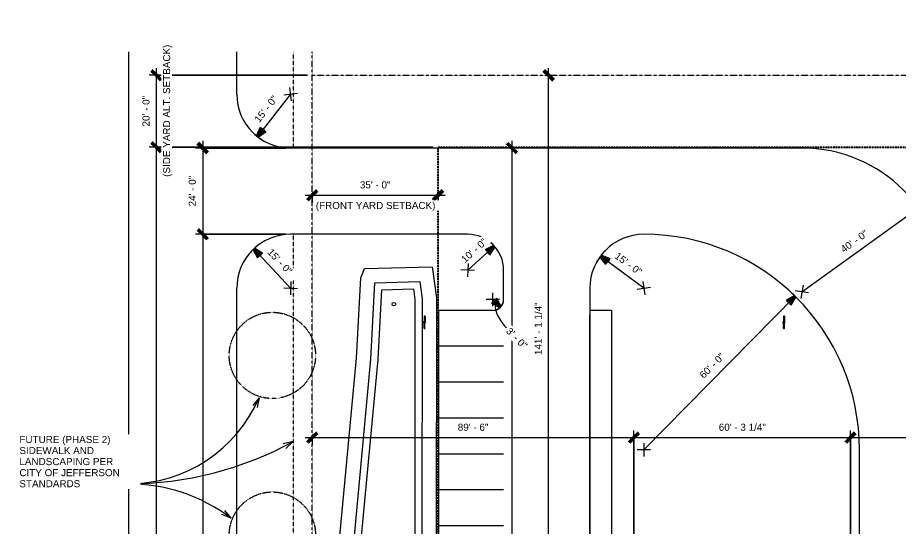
# Model space of a CAD drawing. Header units: inches. Extents: x 1 to 27263, y -26002 to 5769.
# Drawn here: x 20001 to 22941, y -20705 to -19005 of the extents above; entities that cross this region are included whole.
import ezdxf

# ---------------------------------------------------------------- set-up
doc = ezdxf.new("R2010")
doc.units = ezdxf.units.IN
doc.header["$MEASUREMENT"] = 0
for name, pattern in [('Center 1_4_', [0.53125, 0.25, -0.09375, 0.09375, -0.09375]), ('Dash', [0.25, 0.125, -0.125]), ('Hidden', [0.28125, 0.1875, -0.09375]), ('Hidden 1_8_', [0.1875, 0.125, -0.0625])]:
    doc.linetypes.add(name, pattern=pattern)
for name, color, linetype, lineweight in [('A-ANNO-DIMS', 211, 'Continuous', 9), ('A-ANNO-DIMS-256', 211, 'Continuous', 9), ('A-DETL-HDLN', 90, 'Hidden 1_8_', 9), ('A-PROP-SBCK', 71, 'Hidden', 25), ('BMP', 80, 'Continuous', 9), ('Conc', 7, 'Continuous', 9), ('E-LITE-EQPM', 33, 'Continuous', 9), ('E-LITE-EQPM-HDLN', 30, 'Dash', 9), ('EOP-EX', 125, 'Continuous', 9), ('EOP-PR', 4, 'Continuous', 9), ('G-ANNO-TEXT', 231, 'Continuous', 9), ('PAINT', 190, 'Continuous', 9), ('PROP', 3, 'Center 1_4_', 9)]:
    doc.layers.add(name, color=color, linetype=linetype, lineweight=lineweight)
doc.styles.add('Arial_1', font='arial.ttf', dxfattribs={"height": 23.60479})
doc.dimstyles.new('Arrow_-_3_32__Arial', dxfattribs={"dimscale": 12, "dimtxt": 24, "dimasz": 2.666667, "dimexe": 2, "dimexo": 0, "dimgap": 1.333333, "dimtad": 1, "dimjust": 3, "dimdec": 5, "dimrnd": 0.03125, "dimzin": 1, "dimdsep": 46, "dimlunit": 4, "dimtxsty": 'Arial_1', "dimblk1": 'OPEN30', "dimblk2": 'OPEN30', "dimsah": 1, "dimcen": 0.09, "dimazin": 0, "dimtfac": 1, "dimtdec": 4, "dimtix": 1, "dimtmove": 0, "dimatfit": 2, "dimfxl": 1, "dimtvp": 1, "dimtfill": 1, "dimfrac": 2, "dimtolj": 1, "dimtzin": 0, "dimarcsym": 2})
doc.dimstyles.new('Arrow_-_3_32__Arial_1', dxfattribs={"dimscale": 12, "dimtxt": 24, "dimasz": 2.666667, "dimexe": 2, "dimexo": 0, "dimgap": 1.333333, "dimtad": 1, "dimjust": 3, "dimdec": 5, "dimrnd": 0.03125, "dimzin": 1, "dimdsep": 46, "dimlunit": 4, "dimtxsty": 'Arial_1', "dimblk1": 'OPEN30', "dimblk2": 'OPEN30', "dimsah": 1, "dimcen": 0.09, "dimazin": 0, "dimtfac": 1, "dimtdec": 4, "dimtix": 1, "dimtmove": 0, "dimatfit": 2, "dimfxl": 1, "dimtvp": 1, "dimtfill": 1, "dimfrac": 2, "dimtolj": 1, "dimtzin": 0, "dimarcsym": 2})
doc.dimstyles.new('Linear_-_3_32__Arial_1', dxfattribs={"dimscale": 12, "dimtxt": 24, "dimasz": 2.666667, "dimexe": 2, "dimexo": 1.333333, "dimgap": 1.333333, "dimtad": 1, "dimrnd": 0.25, "dimzin": 1, "dimdsep": 46, "dimlunit": 4, "dimtxsty": 'Arial_1', "dimblk1": 'OBLIQUE', "dimblk2": 'OBLIQUE', "dimsah": 1, "dimcen": 0.09, "dimdle": 2, "dimazin": 0, "dimtfac": 1, "dimtdec": 4, "dimtix": 1, "dimtmove": 0, "dimatfit": 3, "dimfxl": 1, "dimtvp": 1, "dimtfill": 1, "dimfrac": 2, "dimtolj": 1, "dimtzin": 0, "dimarcsym": 2})

# ---------------------------------------------------------------- blocks, each defined once
blk = doc.blocks.new('Lighting-Street_Cooper_Navion-Lumark_4-6-LED-Squares - The Caretaker LED-964008-Site Plan - Phase 1')
at = {"layer": 'E-LITE-EQPM'}
blk.add_line((-1.7, -10.7), (1.6, -10.7), dxfattribs=at)
blk.add_circle((0, -32.4), 3, dxfattribs=at)
at = {"layer": 'E-LITE-EQPM-HDLN'}
for p, q in [((-1.5, -10.7), (-1.5, -29.9)), ((1.5, -10.7), (1.5, -29.9))]:
    blk.add_line(p, q, dxfattribs=at)
blk = doc.blocks.new('DIMBLOCK35-Site Plan - Phase 1')
at = {"layer": 'A-ANNO-DIMS-256', "lineweight": 50}
for p, q in [((21651.2, -19441.1), (21635.2, -19425.1)), ((21651.2, -19441.1), (21667.2, -19457.1)), ((21651.2, -23103.1), (21635.2, -23087.1)), ((21651.2, -23103.1), (21667.2, -23119.1))]:
    blk.add_line(p, q, dxfattribs=at)
at = {"layer": 'A-ANNO-DIMS-256'}
for p, q in [((21651.2, -19417.1), (21651.2, -23103.1)), ((21657.9, -19441.1), (21627.2, -19441.1)), ((21651.2, -19441.1), (21657.9, -19441.1)), ((22015.2, -23103.1), (21627.2, -23103.1)), ((21651.2, -23103.1), (22015.2, -23103.1))]:
    blk.add_line(p, q, dxfattribs=at)
at = {"layer": 'A-ANNO-DIMS-256', "color": 0, "insert": (21604.6, -21332.1), "char_height": 23.6, "width": 144, "attachment_point": 1, "rotation": 90, "line_spacing_factor": 0.938532, "style": 'Arial_1', "bg_fill": 3, "box_fill_scale": 1.25, "bg_fill_color": 0, "bg_fill_transparency": 0}
blk.add_mtext('305\' - 2"', dxfattribs=at)
blk = doc.blocks.new('_Oblique')
at = {"color": 0, "linetype": 'ByBlock', "lineweight": -2}
blk.add_line((-0.5, -0.5), (0.5, 0.5), dxfattribs=at)
blk = doc.blocks.new('DIMBLOCK37-Site Plan - Phase 1')
at = {"layer": 'A-ANNO-DIMS-256', "lineweight": 50}
for p, q in [((20618.5, -19441.1), (20602.5, -19425.1)), ((20618.5, -19441.1), (20634.5, -19457.1)), ((20618.5, -19729.1), (20602.5, -19713.1)), ((20618.5, -19729.1), (20634.5, -19745.1))]:
    blk.add_line(p, q, dxfattribs=at)
at = {"layer": 'A-ANNO-DIMS-256'}
for p, q in [((20618.5, -19417.1), (20618.5, -19729.1)), ((20896.2, -19441.1), (20594.5, -19441.1)), ((20618.5, -19441.1), (20896.2, -19441.1)), ((20896.2, -19729.1), (20594.5, -19729.1)), ((20618.5, -19729.1), (20896.2, -19729.1))]:
    blk.add_line(p, q, dxfattribs=at)
at = {"layer": 'A-ANNO-DIMS-256', "color": 0, "insert": (20571.9, -19636), "char_height": 23.6, "width": 122.289, "attachment_point": 1, "rotation": 90, "line_spacing_factor": 0.938532, "style": 'Arial_1', "bg_fill": 3, "box_fill_scale": 1.25, "bg_fill_color": 0, "bg_fill_transparency": 0}
blk.add_mtext('24\' - 0"', dxfattribs=at)
blk = doc.blocks.new('DIMBLOCK38-Site Plan - Phase 1')
at = {"layer": 'A-ANNO-DIMS-256'}
for p, q in [((20896.2, -19729.1), (20594.5, -19729.1)), ((20618.5, -19729.1), (20618.5, -23103.1)), ((20618.5, -19729.1), (20896.2, -19729.1)), ((20896.2, -23103.1), (20594.5, -23103.1)), ((20618.5, -23103.1), (20896.2, -23103.1))]:
    blk.add_line(p, q, dxfattribs=at)
at = {"layer": 'A-ANNO-DIMS-256', "lineweight": 50}
for p, q in [((20618.5, -19729.1), (20602.5, -19713.1)), ((20618.5, -19729.1), (20634.5, -19745.1)), ((20618.5, -23103.1), (20602.5, -23087.1)), ((20618.5, -23103.1), (20634.5, -23119.1))]:
    blk.add_line(p, q, dxfattribs=at)
at = {"layer": 'A-ANNO-DIMS-256', "color": 0, "insert": (20571.9, -21476.1), "char_height": 23.6, "width": 144, "attachment_point": 1, "rotation": 90, "line_spacing_factor": 0.938532, "style": 'Arial_1', "bg_fill": 3, "box_fill_scale": 1.25, "bg_fill_color": 0, "bg_fill_transparency": 0}
blk.add_mtext('281\' - 2"', dxfattribs=at)
blk = doc.blocks.new('DIMBLOCK45-Site Plan - Phase 1')
at = {"layer": 'A-ANNO-DIMS-256'}
for p, q in [((20912.2, -19909.1), (20789.1, -19777.8)), ((20913, -19886.5), (20911.5, -19931.7)), ((20889.6, -19908.4), (20934.9, -19909.8))]:
    blk.add_line(p, q, dxfattribs=at)
at = {"layer": 'A-ANNO-DIMS-256', "lineweight": 50}
for q in [(20817.2, -19795.3), (20804.7, -19807)]:
    blk.add_line((20789.1, -19777.8), q, dxfattribs=at)
at = {"layer": 'A-ANNO-DIMS-256'}
blk.add_arc((20912.2, -19909.1), 180, 125.5285, 140.8074, dxfattribs=at)
at = {"layer": 'A-ANNO-DIMS-256', "color": 0, "insert": (20849.8, -19774.4), "char_height": 23.6, "width": 122.289, "attachment_point": 1, "rotation": 313.168, "line_spacing_factor": 0.938532, "style": 'Arial_1', "bg_fill": 3, "box_fill_scale": 1.25, "bg_fill_color": 0, "bg_fill_transparency": 0}
blk.add_mtext('15\' - 0"', dxfattribs=at)
blk = doc.blocks.new('_Open30')
at = {"color": 0, "linetype": 'ByBlock', "lineweight": -2}
for p, q in [((-1, 0.268), (0, 0)), ((0, 0), (-1, -0.268)), ((0, 0), (-1, 0))]:
    blk.add_line(p, q, dxfattribs=at)
blk = doc.blocks.new('DIMBLOCK46-Site Plan - Phase 1')
at = {"layer": 'A-ANNO-DIMS-256'}
for p, q in [((20889.8, -19263.9), (20934.7, -19258.3)), ((20915, -19283.5), (20909.5, -19238.6)), ((20912.2, -19261.1), (20801.5, -19403))]:
    blk.add_line(p, q, dxfattribs=at)
at = {"layer": 'A-ANNO-DIMS-256', "lineweight": 50}
for q in [(20814.4, -19372.5), (20828, -19383.1)]:
    blk.add_line((20801.5, -19403), q, dxfattribs=at)
at = {"layer": 'A-ANNO-DIMS-256'}
blk.add_arc((20912.2, -19261.1), 180, 224.4056, 239.6845, dxfattribs=at)
at = {"layer": 'A-ANNO-DIMS-256', "color": 0, "insert": (20788.8, -19343.6), "char_height": 23.6, "width": 122.289, "attachment_point": 1, "rotation": 52.0451, "line_spacing_factor": 0.938532, "style": 'Arial_1', "bg_fill": 3, "box_fill_scale": 1.25, "bg_fill_color": 0, "bg_fill_transparency": 0}
blk.add_mtext('15\' - 0"', dxfattribs=at)
blk = doc.blocks.new('DIMBLOCK47-Site Plan - Phase 1')
at = {"layer": 'A-ANNO-DIMS-256'}
for p, q in [((22091.2, -20449.1), (22596.2, -19935.9)), ((22091.1, -20426.5), (22091.4, -20471.7)), ((22113.9, -20448.9), (22068.6, -20449.3))]:
    blk.add_line(p, q, dxfattribs=at)
at = {"layer": 'A-ANNO-DIMS-256', "lineweight": 50}
for q in [(22567.7, -19952.7), (22579.9, -19964.7)]:
    blk.add_line((22596.2, -19935.9), q, dxfattribs=at)
at = {"layer": 'A-ANNO-DIMS-256'}
blk.add_arc((22091.2, -20449.1), 720, 43.5506, 47.3703, dxfattribs=at)
at = {"layer": 'A-ANNO-DIMS-256', "color": 0, "insert": (22274.8, -20196.1), "char_height": 23.6, "width": 122.289, "attachment_point": 1, "rotation": 45.4605, "line_spacing_factor": 0.938532, "style": 'Arial_1', "bg_fill": 3, "box_fill_scale": 1.25, "bg_fill_color": 0, "bg_fill_transparency": 0}
blk.add_mtext('60\' - 0"', dxfattribs=at)
blk = doc.blocks.new('DIMBLOCK48-Site Plan - Phase 1')
at = {"layer": 'A-ANNO-DIMS-256'}
for p, q in [((22619.2, -19921.1), (23008.7, -19640.5)), ((22622.9, -19898.8), (22615.6, -19943.4)), ((22641.6, -19924.7), (22596.9, -19917.5))]:
    blk.add_line(p, q, dxfattribs=at)
at = {"layer": 'A-ANNO-DIMS-256', "lineweight": 50}
for q in [(22977.7, -19652.2), (22987.7, -19666.2)]:
    blk.add_line((23008.7, -19640.5), q, dxfattribs=at)
at = {"layer": 'A-ANNO-DIMS-256'}
blk.add_arc((22619.2, -19921.1), 480, 32.9082, 38.6378, dxfattribs=at)
at = {"layer": 'A-ANNO-DIMS-256', "color": 0, "insert": (22745.4, -19772.7), "char_height": 23.6, "width": 122.289, "attachment_point": 1, "rotation": 35.773, "line_spacing_factor": 0.938532, "style": 'Arial_1', "bg_fill": 3, "box_fill_scale": 1.25, "bg_fill_color": 0, "bg_fill_transparency": 0}
blk.add_mtext('40\' - 0"', dxfattribs=at)
blk = doc.blocks.new('DIMBLOCK54-Site Plan - Phase 1')
at = {"layer": 'A-ANNO-DIMS-256', "lineweight": 50}
for p, q in [((20464, -19438.2), (20448, -19422.2)), ((20464, -19438.2), (20480, -19454.2)), ((20464, -23518.2), (20448, -23502.2)), ((20464, -23518.2), (20480, -23534.2))]:
    blk.add_line(p, q, dxfattribs=at)
at = {"layer": 'A-ANNO-DIMS-256'}
for p, q in [((21388.2, -19438.2), (20440, -19438.2)), ((20464, -23542.2), (20464, -19438.2)), ((20464, -19438.2), (21388.2, -19438.2)), ((20968.2, -23518.2), (20440, -23518.2)), ((20464, -23518.2), (20968.2, -23518.2))]:
    blk.add_line(p, q, dxfattribs=at)
at = {"layer": 'A-ANNO-DIMS-256', "color": 0, "insert": (20417.4, -21538.2), "char_height": 23.6, "width": 144, "attachment_point": 1, "rotation": 90, "line_spacing_factor": 0.938532, "style": 'Arial_1', "bg_fill": 3, "box_fill_scale": 1.25, "bg_fill_color": 0, "bg_fill_transparency": 0}
blk.add_mtext('340\' - 0"', dxfattribs=at)
blk = doc.blocks.new('DIMBLOCK55-Site Plan - Phase 1')
at = {"layer": 'A-ANNO-DIMS-256'}
for p, q in [((20968.2, -19198.2), (20440, -19198.2)), ((20464, -19438.2), (20464, -19174.2)), ((20464, -19198.2), (20968.2, -19198.2)), ((21388.2, -19438.2), (20440, -19438.2)), ((20464, -19438.2), (21388.2, -19438.2))]:
    blk.add_line(p, q, dxfattribs=at)
at = {"layer": 'A-ANNO-DIMS-256', "lineweight": 50}
for p, q in [((20464, -19198.2), (20448, -19182.2)), ((20464, -19198.2), (20480, -19214.2)), ((20464, -19438.2), (20448, -19422.2)), ((20464, -19438.2), (20480, -19454.2))]:
    blk.add_line(p, q, dxfattribs=at)
at = {"layer": 'A-ANNO-DIMS-256', "color": 0, "insert": (20417.4, -19369.1), "char_height": 23.6, "width": 122.289, "attachment_point": 1, "rotation": 90, "line_spacing_factor": 0.938532, "style": 'Arial_1', "bg_fill": 3, "box_fill_scale": 1.25, "bg_fill_color": 0, "bg_fill_transparency": 0}
blk.add_mtext('20\' - 0"', dxfattribs=at)
at = {"layer": 'A-ANNO-DIMS-256', "color": 0, "insert": (20486.3, -19537.3), "char_height": 23.605, "width": 525.932, "attachment_point": 1, "rotation": 90, "line_spacing_factor": 0.938532, "style": 'Arial_1', "bg_fill": 3, "box_fill_scale": 1.25, "bg_fill_color": 0, "bg_fill_transparency": 0}
blk.add_mtext('(SIDE YARD ALT. SETBACK)', dxfattribs=at)
blk = doc.blocks.new('DIMBLOCK64-Site Plan - Phase 1')
at = {"layer": 'A-ANNO-DIMS-256'}
for p, q in [((22091.2, -19909.1), (21946.6, -19802)), ((22068.9, -19912.4), (22113.6, -19905.8)), ((22087.9, -19886.7), (22094.6, -19931.5))]:
    blk.add_line(p, q, dxfattribs=at)
at = {"layer": 'A-ANNO-DIMS-256', "lineweight": 50}
for q in [(21977.4, -19814.1), (21967.2, -19827.9)]:
    blk.add_line((21946.6, -19802), q, dxfattribs=at)
at = {"layer": 'A-ANNO-DIMS-256'}
blk.add_arc((22091.2, -19909.1), 180, 135.8349, 151.1137, dxfattribs=at)
at = {"layer": 'A-ANNO-DIMS-256', "color": 0, "insert": (22005.7, -19787.7), "char_height": 23.6, "width": 122.289, "attachment_point": 1, "rotation": 323.4743, "line_spacing_factor": 0.938532, "style": 'Arial_1', "bg_fill": 3, "box_fill_scale": 1.25, "bg_fill_color": 0, "bg_fill_transparency": 0}
blk.add_mtext('15\' - 0"', dxfattribs=at)
blk = doc.blocks.new('DIMBLOCK65-Site Plan - Phase 1')
at = {"layer": 'A-ANNO-DIMS-256'}
for p, q in [((21503.2, -19849.1), (21592.2, -19768.6)), ((21525.8, -19850.2), (21480.6, -19847.9)), ((21504.4, -19826.5), (21502.1, -19871.7))]:
    blk.add_line(p, q, dxfattribs=at)
at = {"layer": 'A-ANNO-DIMS-256', "lineweight": 50}
for q in [(21562.8, -19783.7), (21574.3, -19796.4)]:
    blk.add_line((21592.2, -19768.6), q, dxfattribs=at)
at = {"layer": 'A-ANNO-DIMS-256'}
blk.add_arc((21503.2, -19849.1), 120, 30.6592, 53.5775, dxfattribs=at)
at = {"layer": 'A-ANNO-DIMS-256', "color": 0, "insert": (21478.7, -19808.4), "char_height": 23.6, "width": 122.289, "attachment_point": 1, "rotation": 42.1183, "line_spacing_factor": 0.938532, "style": 'Arial_1', "bg_fill": 3, "box_fill_scale": 1.25, "bg_fill_color": 0, "bg_fill_transparency": 0}
blk.add_mtext('10\' - 0"', dxfattribs=at)
blk = doc.blocks.new('DIMBLOCK66-Site Plan - Phase 1')
at = {"layer": 'A-ANNO-DIMS-256'}
for p, q in [((21587.2, -19969.7), (21587.2, -19924.5)), ((21609.9, -19947.1), (21564.6, -19947.1)), ((21587.2, -19947.1), (21612.7, -19972.6))]:
    blk.add_line(p, q, dxfattribs=at)
at = {"layer": 'A-ANNO-DIMS-256', "lineweight": 50}
for q in [(21584, -19956), (21596.1, -19943.9)]:
    blk.add_line((21612.7, -19972.6), q, dxfattribs=at)
at = {"layer": 'A-ANNO-DIMS-256'}
blk.add_arc((21587.2, -19947.1), 36, 276.7682, 353.1626, dxfattribs=at)
blk.add_ellipse((21661.9, -20021.8), major_axis=(-61.9, 62), ratio=0.396032, start_param=0, end_param=1.570796, dxfattribs=at)
at = {"layer": 'A-ANNO-DIMS-256', "color": 0, "insert": (21645.9, -20037.8), "char_height": 23.6, "width": 100.578, "attachment_point": 1, "rotation": 314.9654, "line_spacing_factor": 0.938532, "style": 'Arial_1', "bg_fill": 3, "box_fill_scale": 1.25, "bg_fill_color": 0, "bg_fill_transparency": 0}
blk.add_mtext('3\' - 0"', dxfattribs=at)
blk = doc.blocks.new('DIMBLOCK80-Site Plan - Phase 1')
at = {"layer": 'A-ANNO-DIMS-256', "lineweight": 50}
for p, q in [((20984.2, -20408.3), (21000.2, -20392.3)), ((22058.1, -20408.3), (22074.1, -20392.3)), ((20984.2, -20408.3), (20968.2, -20424.3)), ((22058.1, -20408.3), (22042.1, -20424.3))]:
    blk.add_line(p, q, dxfattribs=at)
at = {"layer": 'A-ANNO-DIMS-256'}
for p, q in [((20984.2, -20401.7), (20984.2, -20432.3)), ((20984.2, -20408.3), (20984.2, -20401.7)), ((22058.1, -20883.6), (22058.1, -20384.3)), ((20960.2, -20408.3), (22058.1, -20408.3)), ((22058.1, -20408.3), (22058.1, -20883.6))]:
    blk.add_line(p, q, dxfattribs=at)
at = {"layer": 'A-ANNO-DIMS-256', "color": 0, "insert": (21470.2, -20361.7), "char_height": 23.6, "width": 122.289, "attachment_point": 1, "line_spacing_factor": 0.938532, "style": 'Arial_1', "bg_fill": 3, "box_fill_scale": 1.25, "bg_fill_color": 0, "bg_fill_transparency": 0}
blk.add_mtext('89\' - 6"', dxfattribs=at)
blk = doc.blocks.new('DIMBLOCK81-Site Plan - Phase 1')
at = {"layer": 'A-ANNO-DIMS-256'}
for p, q in [((22058.1, -20883.6), (22058.1, -20384.3)), ((22781.4, -20883.6), (22781.4, -20384.3)), ((22058.1, -20408.3), (22781.4, -20408.3)), ((22058.1, -20408.3), (22058.1, -20883.6)), ((22781.4, -20408.3), (22781.4, -20883.6))]:
    blk.add_line(p, q, dxfattribs=at)
at = {"layer": 'A-ANNO-DIMS-256', "lineweight": 50}
for p, q in [((22058.1, -20408.3), (22074.1, -20392.3)), ((22781.4, -20408.3), (22797.4, -20392.3)), ((22058.1, -20408.3), (22042.1, -20424.3)), ((22781.4, -20408.3), (22765.4, -20424.3))]:
    blk.add_line(p, q, dxfattribs=at)
at = {"layer": 'A-ANNO-DIMS-256', "color": 0, "insert": (22341.5, -20361.7), "char_height": 23.605, "width": 187.865, "attachment_point": 1, "line_spacing_factor": 0.938532, "style": 'Arial_1', "bg_fill": 3, "box_fill_scale": 1.25, "bg_fill_color": 0, "bg_fill_transparency": 0}
blk.add_mtext('60\' - 3 1/4"', dxfattribs=at)
blk = doc.blocks.new('DIMBLOCK82-Site Plan - Phase 1')
at = {"layer": 'A-ANNO-DIMS-256'}
for p, q in [((22781.4, -20883.6), (22781.4, -20384.3)), ((26281.4, -21112.4), (26281.4, -20384.3)), ((22781.4, -20408.3), (26281.4, -20408.3)), ((22781.4, -20408.3), (22781.4, -20883.6)), ((26281.4, -20408.3), (26281.4, -21112.4))]:
    blk.add_line(p, q, dxfattribs=at)
at = {"layer": 'A-ANNO-DIMS-256', "lineweight": 50}
for p, q in [((22781.4, -20408.3), (22797.4, -20392.3)), ((26281.4, -20408.3), (26297.4, -20392.3)), ((22781.4, -20408.3), (22765.4, -20424.3)), ((26281.4, -20408.3), (26265.4, -20424.3))]:
    blk.add_line(p, q, dxfattribs=at)
at = {"layer": 'A-ANNO-DIMS-256', "color": 0, "insert": (24471.4, -20361.7), "char_height": 23.6, "width": 144, "attachment_point": 1, "line_spacing_factor": 0.938532, "style": 'Arial_1', "bg_fill": 3, "box_fill_scale": 1.25, "bg_fill_color": 0, "bg_fill_transparency": 0}
blk.add_mtext('291\' - 8"', dxfattribs=at)
blk = doc.blocks.new('DIMBLOCK86-Site Plan - Phase 1')
at = {"layer": 'A-ANNO-DIMS-256', "lineweight": 50}
for p, q in [((21773.6, -19198.2), (21757.6, -19182.2)), ((21773.6, -19198.2), (21789.6, -19214.2)), ((21773.6, -20891.6), (21757.6, -20875.6)), ((21773.6, -20891.6), (21789.6, -20907.6))]:
    blk.add_line(p, q, dxfattribs=at)
at = {"layer": 'A-ANNO-DIMS-256'}
for p, q in [((21766.9, -19198.2), (21797.6, -19198.2)), ((21773.6, -19198.2), (21766.9, -19198.2)), ((21773.6, -20891.6), (21773.6, -19174.2)), ((22048.2, -20891.6), (21749.6, -20891.6)), ((21773.6, -20891.6), (22048.2, -20891.6))]:
    blk.add_line(p, q, dxfattribs=at)
at = {"layer": 'A-ANNO-DIMS-256', "color": 0, "insert": (21726.9, -20132.2), "char_height": 23.605, "width": 209.575, "attachment_point": 1, "rotation": 90, "line_spacing_factor": 0.938532, "style": 'Arial_1', "bg_fill": 3, "box_fill_scale": 1.25, "bg_fill_color": 0, "bg_fill_transparency": 0}
blk.add_mtext('141\' - 1 1/4"', dxfattribs=at)
blk = doc.blocks.new('DIMBLOCK91-Site Plan - Phase 1')
at = {"layer": 'A-ANNO-DIMS-256'}
for p, q in [((21911.2, -19999.1), (21911.2, -20806.1)), ((21911.2, -20782.1), (21911.2, -19999.1)), ((21407.2, -20775.5), (21407.2, -20806.1)), ((21407.2, -20782.1), (21407.2, -20775.5)), ((21407.2, -20782.1), (21911.2, -20782.1))]:
    blk.add_line(p, q, dxfattribs=at)
at = {"layer": 'A-ANNO-DIMS-256', "lineweight": 50}
for p, q in [((21407.2, -20782.1), (21391.2, -20798.1)), ((21407.2, -20782.1), (21423.2, -20766.1)), ((21911.2, -20782.1), (21895.2, -20798.1)), ((21911.2, -20782.1), (21927.2, -20766.1))]:
    blk.add_line(p, q, dxfattribs=at)
at = {"layer": 'A-ANNO-DIMS-256', "color": 0, "insert": (21608.3, -20735.5), "char_height": 23.6, "width": 122.289, "attachment_point": 1, "line_spacing_factor": 0.938532, "style": 'Arial_1', "bg_fill": 3, "box_fill_scale": 1.25, "bg_fill_color": 0, "bg_fill_transparency": 0}
blk.add_mtext('42\' - 0"', dxfattribs=at)
blk = doc.blocks.new('DIMBLOCK92-Site Plan - Phase 1')
at = {"layer": 'A-ANNO-DIMS-256'}
for p, q in [((21911.2, -19999.1), (21911.2, -20806.1)), ((21911.2, -20782.1), (21911.2, -19999.1)), ((21911.2, -20782.1), (21983.2, -20782.1)), ((21983.2, -20775.5), (21983.2, -20806.1)), ((21983.2, -20782.1), (21983.2, -20775.5))]:
    blk.add_line(p, q, dxfattribs=at)
at = {"layer": 'A-ANNO-DIMS-256', "lineweight": 50}
for p, q in [((21911.2, -20782.1), (21895.2, -20798.1)), ((21911.2, -20782.1), (21927.2, -20766.1)), ((21983.2, -20782.1), (21967.2, -20798.1)), ((21983.2, -20782.1), (21999.2, -20766.1))]:
    blk.add_line(p, q, dxfattribs=at)
at = {"layer": 'A-ANNO-DIMS-256', "color": 0, "insert": (21905.3, -20735.5), "char_height": 23.6, "width": 100.578, "attachment_point": 1, "line_spacing_factor": 0.938532, "style": 'Arial_1', "bg_fill": 3, "box_fill_scale": 1.25, "bg_fill_color": 0, "bg_fill_transparency": 0}
blk.add_mtext('6\' - 0"', dxfattribs=at)
blk = doc.blocks.new('DIMBLOCK99-Site Plan - Phase 1')
at = {"layer": 'A-ANNO-DIMS-256', "lineweight": 50}
for p, q in [((20984.2, -19598.8), (21000.2, -19582.8)), ((21404.2, -19598.8), (21420.2, -19582.8)), ((20984.2, -19598.8), (20968.2, -19614.8)), ((21404.2, -19598.8), (21388.2, -19614.8))]:
    blk.add_line(p, q, dxfattribs=at)
at = {"layer": 'A-ANNO-DIMS-256'}
for p, q in [((20960.2, -19598.8), (21428.2, -19598.8)), ((20984.2, -19592.2), (20984.2, -19622.8)), ((20984.2, -19598.8), (20984.2, -19592.2)), ((21404.2, -19592.2), (21404.2, -19622.8)), ((21404.2, -19598.8), (21404.2, -19592.2))]:
    blk.add_line(p, q, dxfattribs=at)
at = {"layer": 'A-ANNO-DIMS-256', "color": 0, "insert": (21143.3, -19552.2), "char_height": 23.6, "width": 122.289, "attachment_point": 1, "line_spacing_factor": 0.938532, "style": 'Arial_1', "bg_fill": 3, "box_fill_scale": 1.25, "bg_fill_color": 0, "bg_fill_transparency": 0}
blk.add_mtext('35\' - 0"', dxfattribs=at)
at = {"layer": 'A-ANNO-DIMS-256', "color": 0, "insert": (20996.1, -19621.1), "char_height": 23.605, "width": 475.422, "attachment_point": 1, "line_spacing_factor": 0.938532, "style": 'Arial_1', "bg_fill": 3, "box_fill_scale": 1.25, "bg_fill_color": 0, "bg_fill_transparency": 0}
blk.add_mtext('(FRONT YARD SETBACK)', dxfattribs=at)

msp = doc.modelspace()

# ---------------------------------------------------------------- linework, layer by layer
at = {"layer": 'A-DETL-HDLN'}
for p, q in [((20922.235225, -19441.085554), (20922.235225, -19120.002101)), ((20922.235225, -23103.085554), (20922.235225, -19729.085554))]:
    msp.add_line(p, q, dxfattribs=at)
for centre in [(20851.177101, -20133.584291), (20851.177101, -20733.584291)]:
    msp.add_circle(centre, 144, dxfattribs=at)
at = {"layer": 'A-PROP-SBCK'}
for p, q in [((21404.235225, -19438.180554), (26647.515225, -19438.180554)), ((21404.235225, -23401.253705), (21404.235225, -19438.180554))]:
    msp.add_line(p, q, dxfattribs=at)
at = {"layer": 'BMP'}
for p, q in [((21146.11716, -19874.887016), (21158.403827, -19843.630954)), ((21158.403827, -19843.630954), (21385.12764, -19838.057794)), ((21385.12764, -19838.057794), (21398.836513, -19941.841877)), ((21132.100097, -20142.432787), (21146.11716, -19874.887016)), ((21179.983499, -20145.91484), (21193.350001, -19890.786432)), ((21193.350001, -19890.786432), (21343.189125, -19887.103196)), ((21343.189125, -19887.103196), (21350.834664, -19944.984334)), ((21203.9252, -20147.655866), (21216.154515, -19914.233118)), ((21216.154515, -19914.233118), (21322.219868, -19911.625897)), ((21322.219868, -19911.625897), (21326.833739, -19946.555563)), ((21326.833739, -19946.555563), (21325.162085, -22799.518347)), ((21350.834664, -19944.984334), (21349.157081, -22808.066025)), ((21398.836513, -19941.841877), (21397.147072, -22825.161381)), ((21061.429178, -20901.457743), (21132.100097, -20142.432787)), ((21109.346815, -20904.572102), (21179.983499, -20145.91484)), ((21133.305633, -20906.129281), (21203.9252, -20147.655866))]:
    msp.add_line(p, q, dxfattribs=at)
msp.add_circle((21256.961907, -19962.482005), 6, dxfattribs=at)
at = {"layer": 'Conc'}
for p, q in [((21404.235225, -19983.100554), (21407.235225, -19983.100554)), ((21407.235225, -19989.335554), (21407.235225, -19983.100554)), ((21407.235225, -22743.085554), (21407.235225, -19989.335554)), ((21983.235225, -19983.100554), (21911.235225, -19983.100554)), ((21911.235225, -19983.100554), (21911.235225, -20067.100554)), ((21911.235225, -19983.100554), (21911.235225, -22892.070698)), ((21983.235225, -19983.100554), (21983.235225, -21649.17781))]:
    msp.add_line(p, q, dxfattribs=at)
at = {"layer": 'EOP-EX'}
for p, q in [((20372.235225, -26001.602101), (20372.235225, -19120.002101)), ((20732.235225, -19261.085554), (20732.235225, -19120.002101)), ((20732.235225, -22923.085554), (20732.235225, -19909.085554))]:
    msp.add_line(p, q, dxfattribs=at)
at = {"layer": 'EOP-PR'}
for p, q in [((22619.235225, -19441.085554), (20912.235225, -19441.085554)), ((21503.235225, -19729.085554), (20912.235225, -19729.085554)), ((21623.235225, -19947.100554), (21623.235225, -19849.085554)), ((21911.235225, -19909.085554), (21911.235225, -19983.100554)), ((21587.235225, -19983.100554), (21407.235225, -19983.100554)), ((22811.235225, -20891.55281), (22811.235225, -20449.085554))]:
    msp.add_line(p, q, dxfattribs=at)
for centre, radius, start, end in [((20912.235225, -19261.085554), 180, 180, 270), ((22619.235225, -19921.085554), 480, 0, 90), ((20912.235225, -19909.085554), 180, 90, 180), ((21503.235225, -19849.085554), 120, 0, 90), ((22091.235225, -19909.085554), 180, 90, 180), ((22091.235225, -20449.085554), 720, 0, 90), ((21587.235225, -19947.100554), 36, 270, 0)]:
    msp.add_arc(centre, radius, start, end, dxfattribs=at)
at = {"layer": 'G-ANNO-TEXT', "color": 145}
msp.add_line((20369.636555, -20562.408463), (20228.370711, -20562.408463), dxfattribs=at)
at = {"layer": 'PAINT'}
for p, q in [((21623.235225, -20103.085554), (21407.235225, -20103.085554)), ((21623.235225, -20223.085554), (21407.235225, -20223.085554)), ((21623.235225, -20343.085554), (21407.235225, -20343.085554)), ((21623.235225, -20463.085554), (21407.235225, -20463.085554)), ((21623.235225, -20583.085554), (21407.235225, -20583.085554)), ((21623.235225, -20703.085554), (21407.235225, -20703.085554))]:
    msp.add_line(p, q, dxfattribs=at)
at = {"layer": 'PROP'}
for p, q in [((20984.235225, -23518.180554), (20984.235225, -19120.002101)), ((20984.235225, -19198.180554), (27007.515225, -19198.180554))]:
    msp.add_line(p, q, dxfattribs=at)

# ---------------------------------------------------------------- block references
at = {"layer": 'E-LITE-EQPM'}
for p in [(21359.282998, -19990.363642), (22559.282998, -19990.363642)]:
    msp.add_blockref('Lighting-Street_Cooper_Navion-Lumark_4-6-LED-Squares - The Caretaker LED-964008-Site Plan - Phase 1', p, dxfattribs=at)
at = {"layer": 'E-LITE-EQPM', "rotation": 180}
for p in [(21359.187453, -20055.241978), (22559.187453, -20055.241978)]:
    msp.add_blockref('Lighting-Street_Cooper_Navion-Lumark_4-6-LED-Squares - The Caretaker LED-964008-Site Plan - Phase 1', p, dxfattribs=at)

# ---------------------------------------------------------------- next in the draw order: dimensions: what is measured, and where the dimension line sits
at = {"layer": 'A-ANNO-DIMS'}
for base, p1, p2, override, picture, middle in [((20618.533633, -19729.085554), (20912.235225, -19441.085554), (20912.235225, -19729.085554), {"dimpost": '<>', "dimfxl": 288}, 'DIMBLOCK37-Site Plan - Phase 1', (20590.481665, -19585.085554)), ((21651.224704, -23103.085554), (21673.852121, -19441.085554), (22031.235225, -23103.085554), {"dimpost": '<>', "dimfxl": 3679.397598}, 'DIMBLOCK35-Site Plan - Phase 1', (21623.164685, -21272.085554))]:
    dim = msp.add_linear_dim(base=base, p1=p1, p2=p2, angle=90, dimstyle='Linear_-_3_32__Arial_1', override=override, dxfattribs=at)
    dim.commit()
    dim.dimension.update_dxf_attribs({"geometry": picture, "text_midpoint": middle})
dim = msp.add_radius_dim(center=(22091.235225, -20449.085554), mpoint=(22596.243975, -19935.893423), dimstyle='Arrow_-_3_32__Arial_1', override={"dimpost": '<>'}, dxfattribs=at)
dim.commit()
dim.dimension.update_dxf_attribs({"geometry": 'DIMBLOCK47-Site Plan - Phase 1', "text_midpoint": (22312.52267, -20184.218078)})

# ---------------------------------------------------------------- next in the draw order: dimensions: what is measured, and where the dimension line sits
for center, mpoint, dimstyle, picture, middle in [((20912.235225, -19261.085554), (20801.527722, -19403.01458), 'Arrow_-_3_32__Arial_1', 'DIMBLOCK46-Site Plan - Phase 1', (20844.603315, -19302.181024)), ((22619.235225, -19921.085554), (23008.678193, -19640.489448), 'Arrow_-_3_32__Arial_1', 'DIMBLOCK48-Site Plan - Phase 1', (22784.576791, -19767.381034)), ((21503.235225, -19849.085554), (21592.246576, -19768.605871), 'Arrow_-_3_32__Arial_1', 'DIMBLOCK65-Site Plan - Phase 1', (21517.059275, -19798.768473)), ((22091.235225, -19909.085554), (21946.589031, -19801.952559), 'Arrow_-_3_32__Arial_1', 'DIMBLOCK64-Site Plan - Phase 1', (22048.465631, -19842.499709)), ((21587.235225, -19947.100554), (21612.675685, -19972.571774), 'Arrow_-_3_32__Arial', 'DIMBLOCK66-Site Plan - Phase 1', (21619.808869, -19940.006726))]:
    dim = msp.add_radius_dim(center=center, mpoint=mpoint, dimstyle=dimstyle, override={"dimpost": '<>'}, dxfattribs=at)
    dim.commit()
    dim.dimension.update_dxf_attribs({"geometry": picture, "text_midpoint": middle})
dim = msp.add_linear_dim(base=(20618.533633, -23103.085554), p1=(20912.235225, -19729.085554), p2=(20912.235225, -23103.085554), angle=90, dimstyle='Linear_-_3_32__Arial_1', override={"dimpost": '<>', "dimfxl": 3374}, dxfattribs=at)
dim.commit()
dim.dimension.update_dxf_attribs({"geometry": 'DIMBLOCK38-Site Plan - Phase 1', "text_midpoint": (20590.481665, -21416.085554)})

# ---------------------------------------------------------------- next in the draw order: dimensions: what is measured, and where the dimension line sits
dim = msp.add_radius_dim(center=(20912.235225, -19909.085554), mpoint=(20789.090088, -19777.802367), dimstyle='Arrow_-_3_32__Arial_1', override={"dimpost": '<>'}, dxfattribs=at)
dim.commit()
dim.dimension.update_dxf_attribs({"geometry": 'DIMBLOCK45-Site Plan - Phase 1', "text_midpoint": (20882.068623, -19835.922113)})

# ---------------------------------------------------------------- next in the draw order: dimensions: what is measured, and where the dimension line sits
dim = msp.add_linear_dim(base=(20464.04509, -19438.180554), p1=(20984.235225, -23518.180554), p2=(21404.235225, -19438.180554), angle=90, dimstyle='Linear_-_3_32__Arial_1', override={"dimpost": '<>', "dimfxl": 4101.560679}, dxfattribs=at)
dim.commit()
dim.dimension.update_dxf_attribs({"geometry": 'DIMBLOCK54-Site Plan - Phase 1', "text_midpoint": (20435.985071, -21478.180554)})

# ---------------------------------------------------------------- next in the draw order: linework, layer by layer
at = {"layer": 'G-ANNO-TEXT', "color": 145}
for p, q in [((20806.880073, -20275.506001), (20785.41698, -20300.741998)), ((20806.880073, -20275.506001), (20800.910487, -20308.092562)), ((20920.041634, -20421.507146), (20887.751238, -20428.913238)), ((20920.041634, -20421.507146), (20895.780376, -20444.066208)), ((20713.168921, -20676.94032), (20682.092669, -20665.460494)), ((20713.168921, -20676.94032), (20691.99601, -20651.460372))]:
    msp.add_line(p, q, dxfattribs=at)
for centre, radius, start, end in [((20369.636555, -20085.774497), 476.633966, 270, 336.54270538), ((20369.636555, -19416.9297), 1145.478763, 270, 298.718207405), ((20369.636555, -21134.878153), 572.46969, 53.123777628, 90)]:
    msp.add_arc(centre, radius, start, end, dxfattribs=at)

# ---------------------------------------------------------------- next in the draw order: dimensions: what is measured, and where the dimension line sits
at = {"layer": 'A-ANNO-DIMS'}
dim = msp.add_linear_dim(base=(20464.04509, -19198.180554), p1=(21404.235225, -19438.180554), p2=(20984.235225, -19198.180554), angle=90, text='<>\\X(SIDE YARD ALT. SETBACK)', dimstyle='Linear_-_3_32__Arial_1', override={"dimpost": '<>', "dimfxl": 483.735465}, dxfattribs=at)
dim.commit()
dim.dimension.update_dxf_attribs({"geometry": 'DIMBLOCK55-Site Plan - Phase 1', "text_midpoint": (20464.04509, -19318.180554)})
dim = msp.add_linear_dim(base=(22058.1402253518, -20408.3481551966), p1=(20984.2352253517, -20385.7207381986), p2=(22058.1402253518, -20899.5528103972), dimstyle='Linear_-_3_32__Arial_1', override={"dimpost": '<>', "dimfxl": 1190.502141}, dxfattribs=at)
dim.commit()
dim.dimension.update_dxf_attribs({"geometry": 'DIMBLOCK80-Site Plan - Phase 1', "text_midpoint": (21521.1877253517, -20380.2961867576)})

# ---------------------------------------------------------------- next in the draw order: texts
at = {"layer": 'G-ANNO-TEXT', "color": 145, "insert": (20006.530711, -20402.557519), "char_height": 23.60479042, "width": 398.016, "attachment_point": 1, "line_spacing_factor": 0.938532, "style": 'Arial_1', "bg_fill": 3, "box_fill_scale": 1.25, "bg_fill_color": 0, "bg_fill_transparency": 0}
msp.add_mtext('FUTURE (PHASE 2)\\PSIDEWALK AND\\PLANDSCAPING PER\\PCITY OF JEFFERSON\\PSTANDARDS', dxfattribs=at)

# ---------------------------------------------------------------- next in the draw order: dimensions: what is measured, and where the dimension line sits
at = {"layer": 'A-ANNO-DIMS'}
dim = msp.add_linear_dim(base=(21404.235225, -19598.794107), p1=(20984.235225, -19576.16669), p2=(21404.235225, -19576.16669), text='<>\\X(FRONT YARD SETBACK)', dimstyle='Linear_-_3_32__Arial_1', override={"dimpost": '<>', "dimfxl": 420}, dxfattribs=at)
dim.commit()
dim.dimension.update_dxf_attribs({"geometry": 'DIMBLOCK99-Site Plan - Phase 1', "text_midpoint": (21194.235225, -19598.794107)})
dim = msp.add_linear_dim(base=(22781.390225, -20408.348155), p1=(22058.140225, -20899.55281), p2=(22781.390225, -20899.55281), dimstyle='Linear_-_3_32__Arial_1', override={"dimpost": '<>', "dimfxl": 723.25}, dxfattribs=at)
dim.commit()
dim.dimension.update_dxf_attribs({"geometry": 'DIMBLOCK81-Site Plan - Phase 1', "text_midpoint": (22419.765225, -20380.135172)})

# ---------------------------------------------------------------- next in the draw order: dimensions: what is measured, and where the dimension line sits
dim = msp.add_linear_dim(base=(21773.567657, -19198.180554), p1=(22064.202725, -20891.55281), p2=(21750.94024, -19198.180554), angle=90, dimstyle='Linear_-_3_32__Arial_1', override={"dimpost": '<>', "dimfxl": 1722.104232}, dxfattribs=at)
dim.commit()
dim.dimension.update_dxf_attribs({"geometry": 'DIMBLOCK86-Site Plan - Phase 1', "text_midpoint": (21745.362724, -20044.866682)})
dim = msp.add_linear_dim(base=(26281.390225, -20408.348155), p1=(22781.390225, -20899.55281), p2=(26281.390225, -21128.42781), dimstyle='Linear_-_3_32__Arial_1', override={"dimpost": '<>', "dimfxl": 3507.475412}, dxfattribs=at)
dim.commit()
dim.dimension.update_dxf_attribs({"geometry": 'DIMBLOCK82-Site Plan - Phase 1', "text_midpoint": (24531.390225, -20380.296187)})

# ---------------------------------------------------------------- next in the draw order: dimensions: what is measured, and where the dimension line sits
dim = msp.add_linear_dim(base=(21911.235225, -20782.124624), p1=(21407.235225, -20759.497207), p2=(21911.235225, -19983.100554), dimstyle='Linear_-_3_32__Arial_1', override={"dimpost": '<>', "dimfxl": 925.639111}, dxfattribs=at)
dim.commit()
dim.dimension.update_dxf_attribs({"geometry": 'DIMBLOCK91-Site Plan - Phase 1', "text_midpoint": (21659.235225, -20754.072656)})

# ---------------------------------------------------------------- next in the draw order: dimensions: what is measured, and where the dimension line sits
dim = msp.add_linear_dim(base=(21983.235225, -20782.124624), p1=(21911.235225, -19983.100554), p2=(21983.235225, -20759.497207), dimstyle='Linear_-_3_32__Arial_1', override={"dimpost": '<>', "dimfxl": 779.728006}, dxfattribs=at)
dim.commit()
dim.dimension.update_dxf_attribs({"geometry": 'DIMBLOCK92-Site Plan - Phase 1', "text_midpoint": (21947.235225, -20754.072656)})

doc.saveas('drawing.dxf')
